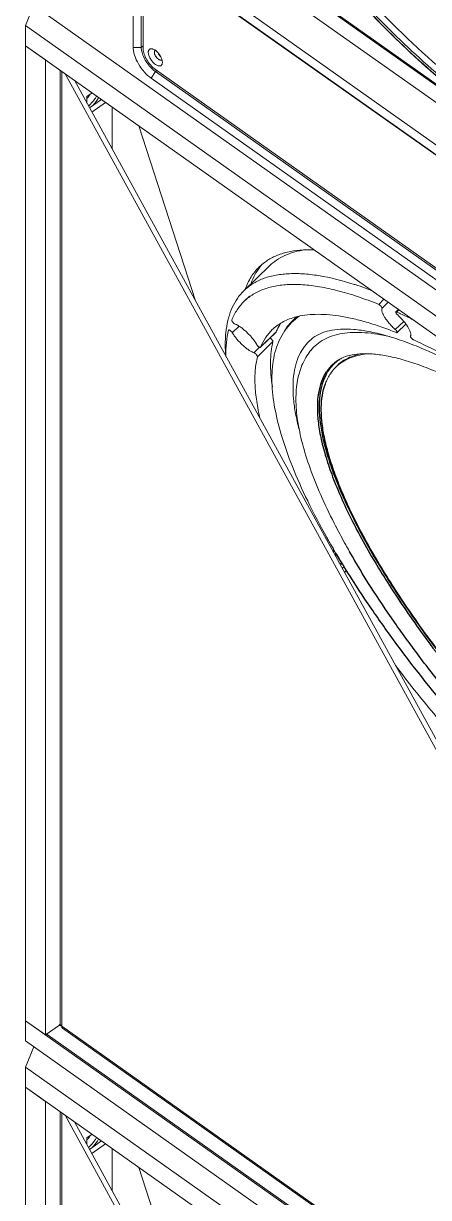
# Model space of a CAD drawing. Header units: millimetres. Extents: x 0 to 9253, y 0 to 2730.
# Drawn here: x 8467.5 to 8609.7, y 1284.4 to 1696.5 of the extents above; entities that cross this region are included whole.
import ezdxf

# ---------------------------------------------------------------- set-up
doc = ezdxf.new("R2010")
doc.units = ezdxf.units.MM
doc.layers.get('0').update_dxf_attribs({"lineweight": 13})
doc.layers.add('INTFCLR_5745', color=7, linetype='Continuous')
doc.layers.add('INTFCLR_5745_1_1', color=7, linetype='Continuous')

msp = doc.modelspace()

# ---------------------------------------------------------------- linework, layer by layer
at = {"color": 7, "linetype": 'Continuous'}
for p, q in [((8799.8, 1536.23), (8475.24, 1765.73)), ((8795.21, 1545.48), (8488.32, 1762.48)), ((8488.68, 1762.73), (8795.56, 1545.73)), ((8790.61, 1527.9), (8467.46, 1756.4)), ((8506, 1688.14), (8506, 1719.25)), ((8508.83, 1688.14), (8508.83, 1719.25)), ((8509.54, 1687.64), (8509.54, 1718.75)), ((8512.36, 1721.12), (8745.71, 1556.12)), ((8513.78, 1720), (8746.87, 1555.17)), ((8790.61, 1476.99), (8467.46, 1705.49)), ((8471.1, 1702.92), (8468.17, 1695.8)), ((8468.17, 1695.8), (8468.17, 1688.73)), ((8468.17, 1695.8), (8789.9, 1468.3)), ((8468.17, 1688.73), (8789.9, 1461.23)), ((8468.17, 1688.73), (8789.9, 1461.23)), ((8468.17, 1339.41), (8468.17, 1688.72)), ((8468.17, 1688.72), (8475.24, 1683.73)), ((8468.17, 1688.72), (8468.17, 1339.41)), ((8468.17, 1339.41), (8468.17, 1688.72)), ((8506, 1688.14), (8508.83, 1688.14)), ((8508.83, 1688.14), (8509.54, 1688.64)), ((8475.24, 1341.48), (8475.24, 1683.73)), ((8475.24, 1683.73), (8475.24, 1341.48)), ((8475.24, 1341.48), (8475.24, 1683.72)), ((8480.31, 1680.14), (8480.31, 1345.52)), ((8480.31, 1680.14), (8480.31, 1345.52)), ((8480.31, 1680.14), (8480.31, 1345.52)), ((8480.9, 1679.73), (8480.9, 1344.52)), ((8480.9, 1679.73), (8480.9, 1344.52)), ((8480.9, 1679.72), (8480.9, 1344.52)), ((8482.14, 1678.85), (8782.83, 1131.02)), ((8482.14, 1678.85), (8782.83, 1131.02)), ((8482.14, 1678.85), (8782.83, 1131.02)), ((8512.36, 1677.28), (8513.78, 1679.69)), ((8747.12, 1515.4), (8513.78, 1680.4)), ((8513.78, 1679.69), (8514.28, 1680.04)), ((8747.12, 1514.69), (8513.78, 1679.69)), ((8782.83, 1134.6), (8485.35, 1676.58)), ((8782.83, 1134.6), (8485.35, 1676.58)), ((8782.83, 1134.6), (8485.35, 1676.58)), ((8745.71, 1512.28), (8512.36, 1677.28)), ((8491.54, 1672.2), (8489.74, 1670.92)), ((8489.74, 1670.92), (8489.74, 1668.58)), ((8490.68, 1666.87), (8494.88, 1669.84)), ((8491.47, 1665.43), (8496.29, 1668.84)), ((8498.58, 1652.48), (8498.58, 1667.23)), ((8507.99, 1660.57), (8527.86, 1599.14)), ((8553.86, 1611.43), (8544.9, 1602.74)), ((8546.81, 1600.77), (8545, 1599.01)), ((8594.05, 1599.72), (8592.22, 1597.94)), ((8595.56, 1598.65), (8593.39, 1596.54)), ((8599.13, 1596.12), (8598.26, 1595.27)), ((8599.31, 1596), (8598.53, 1595.25)), ((8562.83, 1593.04), (8562.81, 1593.02)), ((8562.85, 1593.01), (8562.83, 1592.99)), ((8562.97, 1592.74), (8563, 1592.76)), ((8562.97, 1592.74), (8563, 1592.76)), ((8563.02, 1592.78), (8563, 1592.76)), ((8563.02, 1592.78), (8563, 1592.76)), ((8601.03, 1591.97), (8598.06, 1589.1)), ((8601.79, 1591), (8598.71, 1588)), ((8538.67, 1589.09), (8538.68, 1589.15)), ((8538.69, 1589.08), (8538.7, 1589.13)), ((8543.2, 1590.28), (8540.82, 1587.97)), ((8556.15, 1588.16), (8550.68, 1582.85)), ((8556.17, 1588.19), (8550.7, 1582.88)), ((8556.15, 1588.16), (8556.17, 1588.19)), ((8603.38, 1586.81), (8603.39, 1586.83)), ((8550.41, 1582.87), (8548.42, 1580.93)), ((8555.09, 1584.85), (8549.62, 1579.54)), ((8550.7, 1582.88), (8550.68, 1582.85)), ((8569.14, 1586.15), (8569.14, 1586.15)), ((8568.34, 1581.73), (8568.3, 1581.68)), ((8568.34, 1581.73), (8568.32, 1581.71)), ((8576.83, 1577.56), (8576.82, 1577.55)), ((8577.86, 1576.69), (8577.83, 1576.66)), ((8577.86, 1576.69), (8577.83, 1576.66)), ((8577.27, 1519.8), (8577.22, 1519.91)), ((8577.28, 1519.79), (8577.23, 1519.9)), ((8574.21, 1515.79), (8574.06, 1516.05)), ((8574.2, 1515.8), (8574.06, 1516.05)), ((8574.42, 1515.41), (8574.2, 1515.8)), ((8574.64, 1515.02), (8574.42, 1515.41)), ((8576.49, 1511.91), (8575.99, 1511.43)), ((8576.69, 1511.56), (8576.19, 1511.08)), ((8577.2, 1510.37), (8576.86, 1510.04)), ((8576.86, 1510.04), (8577.62, 1509.71)), ((8582.1, 1510.95), (8581.87, 1511.34)), ((8579.62, 1506.59), (8579.34, 1506.7)), ((8580.09, 1505.89), (8579.4, 1505.22)), ((8579.55, 1506.62), (8579.42, 1506.82)), ((8579.61, 1506.59), (8579.49, 1506.79)), ((8580.94, 1504.53), (8580.18, 1503.8)), ((8789.9, 1118.98), (8468.17, 1346.48)), ((8475.24, 1341.48), (8468.17, 1346.48)), ((8789.9, 1118.98), (8468.17, 1346.48)), ((8468.17, 1346.48), (8789.9, 1118.98)), ((8480.45, 1345.16), (8475.24, 1341.48)), ((8475.24, 1341.48), (8480.45, 1345.16)), ((8475.24, 1341.48), (8480.45, 1345.16)), ((8480.02, 1345.11), (8480.54, 1344.73)), ((8480.02, 1345.1), (8480.54, 1344.73)), ((8480.54, 1344.73), (8480.19, 1344.98)), ((8480.9, 1344.52), (8782.83, 1131.02)), ((8480.9, 1344.52), (8782.83, 1131.02)), ((8480.9, 1344.52), (8782.83, 1131.02)), ((8481.16, 1343.89), (8782.83, 1130.58)), ((8481.16, 1343.89), (8782.83, 1130.57)), ((8481.16, 1343.89), (8782.83, 1130.58)), ((8468.17, 1339.41), (8789.9, 1111.91)), ((8789.9, 1111.91), (8468.17, 1339.41)), ((8789.9, 1111.91), (8468.17, 1339.41)), ((8475.81, 1341.88), (8475.24, 1341.48)), ((8475.81, 1341.65), (8782.27, 1124.95)), ((8468.17, 1330.22), (8471.1, 1337.34)), ((8468.17, 1323.15), (8468.17, 1330.22)), ((8789.9, 1102.72), (8468.17, 1330.22)), ((8468.17, 1323.15), (8468.17, 973.84)), ((8468.17, 1323.15), (8475.24, 1318.15)), ((8468.17, 1323.15), (8789.9, 1095.65)), ((8475.24, 975.91), (8475.24, 1318.15)), ((8480.31, 1314.56), (8480.31, 979.94)), ((8480.9, 1314.15), (8480.9, 978.94)), ((8482.14, 1313.27), (8782.83, 765.44)), ((8782.83, 769.02), (8485.35, 1311)), ((8489.74, 1305.34), (8491.54, 1306.62)), ((8489.74, 1303), (8489.74, 1305.34)), ((8494.88, 1304.26), (8490.68, 1301.29)), ((8496.29, 1303.26), (8491.47, 1299.85)), ((8498.58, 1301.65), (8498.58, 1286.9)), ((8527.86, 1233.56), (8507.99, 1294.99))]:
    msp.add_line(p, q, dxfattribs=at)
for centre, radius, start, end in [((8519.81, 1688.15), 10.4, 229.9962, 232.1447), ((8519.26, 1687.44), 9.49, 232.136, 234.7128), ((8485.78, 1674.64), 5.91, 318.1631, 330.9458), ((8481.25, 1677.87), 14.59, 329.413, 329.8949), ((8565.34, 1599.64), 18.72, 139.5398, 142.8312), ((8542.67, 1477.27), 134.1, 69.696, 70.0492), ((8557.82, 1585.71), 18.47, 124.6697, 125.9877), ((8541.82, 1474.96), 136.56, 69.5282, 69.6966), ((8573.5, 1580.58), 16.41, 130.6838, 132.0396), ((8569.09, 1570.94), 23.35, 105.5499, 106.1116), ((8573.6, 1580.45), 16.57, 126.807, 130.5904), ((8573.21, 1584.57), 34.83, 172.5337, 172.9541), ((8538.89, 1577.89), 12.06, 29.7342, 31.8041), ((8550.88, 1584.74), 1.74, 209.7469, 211.7914), ((8595.66, 1584.3), 57.32, 183.9751, 184.688), ((8586.6, 1565.85), 15.27, 144.953, 146.7436), ((8587.51, 1565.94), 15.6, 147.1788, 148.9444), ((8587.77, 1565.78), 15.91, 148.9438, 150.4029), ((8587.87, 1565.15), 15.16, 144.8415, 147.4807), ((8822.52, 1655.98), 285.15, 209.6254, 209.9998), ((8832.23, 1661.6), 296.37, 210.0027, 210.5921), ((8877.92, 1698.26), 354.61, 211.7961, 211.9471), ((8885.34, 1702.9), 363.36, 211.9487, 212.3871), ((8843.15, 1668.06), 309.06, 210.5936, 211.1195), ((8850.73, 1672.64), 317.92, 211.1193, 211.4398), ((8892.39, 1707.36), 371.71, 212.3869, 212.6518), ((8485.78, 1309.06), 5.91, 318.1631, 330.9458)]:
    msp.add_arc(centre, radius, start, end, dxfattribs=at)
for points, knots in [([(8575.96, 1715.41), (8582.02, 1707.98), (8595.17, 1693.51), (8617.25, 1673.51), (8641.85, 1655), (8659.52, 1643.92), (8668.69, 1638.66)], [0, 0, 0, 0, 0.237758, 0.483668, 0.737814, 1, 1, 1, 1]), ([(8617.99, 1673.6), (8610.22, 1679.99), (8595.5, 1693.26), (8582.15, 1707.91), (8576, 1715.44)], [0, 0, 0, 0, 0.508577, 1, 1, 1, 1]), ([(8669.16, 1639.45), (8660, 1644.66), (8642.37, 1655.64), (8617.81, 1674.06), (8595.74, 1694.02), (8582.61, 1708.48), (8576.54, 1715.91)], [0, 0, 0, 0, 0.261657, 0.515587, 0.761654, 1, 1, 1, 1]), ([(8585.1, 1709.06), (8587.89, 1705.93), (8599.56, 1693.38), (8612.32, 1681.85), (8622.41, 1673.75)], [0, 0, 0, 0, 0.244822, 1, 1, 1, 1]), ([(8506, 1688.14), (8506, 1687.7), (8506.1, 1686.75), (8506.61, 1684.76), (8507.8, 1682.21), (8509.79, 1679.47), (8511.47, 1677.91), (8512.36, 1677.28)], [0, 0, 0, 0, 0.102849, 0.218177, 0.475683, 0.746474, 1, 1, 1, 1]), ([(8508.83, 1688.14), (8508.83, 1688.03), (8508.84, 1687.56), (8508.92, 1687.09), (8509, 1686.74)], [0, 0, 0, 0, 0.234291, 1, 1, 1, 1]), ([(8509, 1686.74), (8509.13, 1686.14), (8509.55, 1684.92), (8510.48, 1683.19), (8511.68, 1681.57), (8512.63, 1680.61), (8513.13, 1680.19)], [0, 0, 0, 0, 0.233344, 0.488483, 0.749564, 1, 1, 1, 1]), ([(8513.78, 1680.4), (8513.18, 1680.82), (8512.07, 1681.86), (8510.74, 1683.69), (8509.94, 1685.38), (8509.6, 1686.71), (8509.54, 1687.34), (8509.54, 1687.64)], [0, 0, 0, 0, 0.253526, 0.524317, 0.781823, 0.897151, 1, 1, 1, 1]), ([(8512.95, 1687.56), (8512.84, 1687.6), (8512.62, 1687.66), (8512.3, 1687.68), (8512, 1687.63), (8511.75, 1687.51), (8511.55, 1687.31), (8511.4, 1687.05), (8511.32, 1686.74), (8511.3, 1686.51), (8511.3, 1686.39)], [0, 0, 0, 0, 0.14495, 0.274135, 0.390669, 0.49998, 0.609256, 0.725849, 0.855287, 1, 1, 1, 1]), ([(8511.3, 1686.39), (8511.3, 1686.02), (8511.47, 1685.23), (8512, 1684.09), (8512.78, 1683.02), (8513.43, 1682.41), (8513.78, 1682.17)], [0, 0, 0, 0, 0.217692, 0.475355, 0.7463, 1, 1, 1, 1]), ([(8513.78, 1687.11), (8513.71, 1687.16), (8513.45, 1687.34), (8513.17, 1687.48), (8512.95, 1687.56)], [0, 0, 0, 0, 0.268305, 1, 1, 1, 1]), ([(8513.44, 1686.6), (8513.44, 1686.58), (8513.43, 1686.51), (8513.43, 1686.44), (8513.43, 1686.39)], [0, 0, 0, 0, 0.239748, 1, 1, 1, 1]), ([(8513.43, 1686.39), (8513.43, 1686.18), (8513.52, 1685.73), (8513.82, 1685.07), (8514.27, 1684.46), (8514.64, 1684.12), (8514.84, 1683.98)], [0, 0, 0, 0, 0.217686, 0.475354, 0.746305, 1, 1, 1, 1]), ([(8513.49, 1686.78), (8513.49, 1686.76), (8513.47, 1686.71), (8513.45, 1686.65), (8513.44, 1686.6)], [0, 0, 0, 0, 0.239653, 1, 1, 1, 1]), ([(8513.68, 1687.02), (8513.66, 1687.01), (8513.58, 1686.94), (8513.52, 1686.85), (8513.49, 1686.78)], [0, 0, 0, 0, 0.241395, 1, 1, 1, 1]), ([(8516.25, 1682.89), (8516.25, 1683.26), (8516.09, 1684.05), (8515.55, 1685.19), (8514.78, 1686.26), (8514.13, 1686.87), (8513.78, 1687.11)], [0, 0, 0, 0, 0.217692, 0.475355, 0.7463, 1, 1, 1, 1]), ([(8515.65, 1684.93), (8515.44, 1685.11), (8515.06, 1685.55), (8514.78, 1686.04), (8514.67, 1686.31)], [0, 0, 0, 0, 0.500036, 1, 1, 1, 1]), ([(8513.78, 1682.17), (8513.93, 1682.06), (8514.24, 1681.87), (8514.7, 1681.67), (8515.13, 1681.59), (8515.52, 1681.63), (8515.85, 1681.79), (8516.09, 1682.08), (8516.23, 1682.46), (8516.25, 1682.74), (8516.25, 1682.89)], [0, 0, 0, 0, 0.165275, 0.312003, 0.439056, 0.549496, 0.65067, 0.753357, 0.867921, 1, 1, 1, 1]), ([(8514.84, 1683.98), (8514.94, 1683.9), (8515.15, 1683.78), (8515.47, 1683.66), (8515.76, 1683.65), (8515.93, 1683.71), (8515.99, 1683.76)], [0, 0, 0, 0, 0.312078, 0.579925, 0.804193, 1, 1, 1, 1]), ([(8489.74, 1670.26), (8489.78, 1670.29), (8489.93, 1670.43), (8490.08, 1670.58), (8490.19, 1670.7)], [0, 0, 0, 0, 0.244552, 1, 1, 1, 1]), ([(8493.17, 1671.05), (8492.97, 1670.72), (8492.16, 1669.44), (8491.16, 1668.28), (8490.31, 1667.53)], [0, 0, 0, 0, 0.253831, 1, 1, 1, 1]), ([(8491.32, 1667.3), (8491.55, 1667.53), (8492.49, 1668.49), (8493.3, 1669.58), (8493.81, 1670.45)], [0, 0, 0, 0, 0.244348, 1, 1, 1, 1]), ([(8569.48, 1617.1), (8567.84, 1617.15), (8564.71, 1617.08), (8560.24, 1616.39), (8556.25, 1615.12), (8553.88, 1613.86), (8552.8, 1613.13)], [0, 0, 0, 0, 0.281899, 0.539396, 0.776824, 1, 1, 1, 1]), ([(8566.32, 1617.08), (8563.92, 1616.74), (8560.43, 1615.82), (8556.36, 1613.58), (8554.64, 1612.19), (8553.86, 1611.43)], [0, 0, 0, 0, 0.524286, 0.765474, 1, 1, 1, 1]), ([(8552.8, 1613.13), (8552.57, 1612.98), (8551.67, 1612.34), (8550.83, 1611.63), (8550.24, 1611.06)], [0, 0, 0, 0, 0.251702, 1, 1, 1, 1]), ([(8544.9, 1602.74), (8545.82, 1603.63), (8547.91, 1605.26), (8551.56, 1607.06), (8555.75, 1608.23), (8560.44, 1608.79), (8565.62, 1608.73), (8573.5, 1607.81), (8579.55, 1606.25), (8583.67, 1604.94)], [0, 0, 0, 0, 0.094919, 0.193573, 0.299241, 0.41451, 0.541234, 0.68066, 1, 1, 1, 1]), ([(8550.24, 1611.06), (8549.16, 1610.01), (8547.21, 1607.57), (8545.88, 1604.75), (8545.35, 1603.26)], [0, 0, 0, 0, 0.48733, 1, 1, 1, 1]), ([(8547.4, 1605.25), (8547.77, 1606.29), (8548.63, 1608.27), (8549.79, 1610.1), (8550.43, 1610.94)], [0, 0, 0, 0, 0.511075, 1, 1, 1, 1]), ([(8547.31, 1600.9), (8547.88, 1601.29), (8549.06, 1602.02), (8551.67, 1603.26), (8555.35, 1604.37), (8560.26, 1604.98), (8565.7, 1604.91), (8571.67, 1604.16), (8578.13, 1602.75), (8585.07, 1600.67), (8589.79, 1598.92), (8592.22, 1597.94)], [0, 0, 0, 0, 0.044153, 0.089491, 0.185252, 0.290175, 0.406226, 0.534682, 0.676286, 0.831381, 1, 1, 1, 1]), ([(8583.67, 1604.94), (8584.06, 1604.82), (8585.66, 1604.31), (8587.24, 1603.76), (8588.43, 1603.32)], [0, 0, 0, 0, 0.244949, 1, 1, 1, 1]), ([(8538.68, 1589.15), (8538.86, 1590.53), (8539.38, 1593.17), (8540.69, 1596.86), (8542.5, 1600.08), (8544.05, 1601.92), (8544.9, 1602.74)], [0, 0, 0, 0, 0.274357, 0.528525, 0.768106, 1, 1, 1, 1]), ([(8540.62, 1592.41), (8541.13, 1593.66), (8542.06, 1595.46), (8543.65, 1597.6), (8544.54, 1598.56), (8545, 1599.01)], [0, 0, 0, 0, 0.509769, 0.756185, 1, 1, 1, 1]), ([(8545, 1599.01), (8545.15, 1599.16), (8545.78, 1599.74), (8546.44, 1600.28), (8546.96, 1600.66)], [0, 0, 0, 0, 0.249355, 1, 1, 1, 1]), ([(8592.22, 1597.94), (8592.26, 1597.93), (8592.35, 1597.88), (8592.54, 1597.76), (8592.78, 1597.56), (8593.04, 1597.29), (8593.19, 1597.09), (8593.26, 1596.98)], [0, 0, 0, 0, 0.095209, 0.207449, 0.467573, 0.744899, 1, 1, 1, 1]), ([(8593.26, 1596.98), (8593.29, 1596.94), (8593.33, 1596.85), (8593.38, 1596.73), (8593.41, 1596.63), (8593.4, 1596.56), (8593.39, 1596.54)], [0, 0, 0, 0, 0.339567, 0.621162, 0.839224, 1, 1, 1, 1]), ([(8593.39, 1596.54), (8593.31, 1596.38), (8593.28, 1596.08), (8593.33, 1595.66), (8593.42, 1595.29), (8593.57, 1594.87), (8593.85, 1594.24), (8594.11, 1593.77), (8594.31, 1593.45)], [0, 0, 0, 0, 0.160693, 0.262044, 0.379064, 0.512019, 0.660524, 1, 1, 1, 1]), ([(8598.89, 1594.2), (8598.79, 1594.29), (8598.61, 1594.47), (8598.42, 1594.72), (8598.3, 1594.92), (8598.25, 1595.04), (8598.22, 1595.14), (8598.23, 1595.2), (8598.23, 1595.23)], [0, 0, 0, 0, 0.320867, 0.618842, 0.745909, 0.852673, 0.937048, 1, 1, 1, 1]), ([(8598.23, 1595.23), (8598.23, 1595.23), (8598.24, 1595.25), (8598.25, 1595.26), (8598.26, 1595.27)], [0, 0, 0, 0, 0.263043, 1, 1, 1, 1]), ([(8598.26, 1595.27), (8598.27, 1595.28), (8598.31, 1595.3), (8598.37, 1595.3), (8598.45, 1595.29), (8598.51, 1595.27), (8598.53, 1595.25)], [0, 0, 0, 0, 0.176279, 0.390789, 0.663874, 1, 1, 1, 1]), ([(8598.53, 1595.25), (8598.99, 1595.05), (8600.83, 1594.21), (8602.66, 1593.34), (8604.03, 1592.67)], [0, 0, 0, 0, 0.245634, 1, 1, 1, 1]), ([(8540.75, 1591.97), (8540.7, 1592.05), (8540.64, 1592.17), (8540.6, 1592.32), (8540.61, 1592.38), (8540.62, 1592.41)], [0, 0, 0, 0, 0.616807, 0.836604, 1, 1, 1, 1]), ([(8541.8, 1591), (8541.76, 1591.02), (8541.67, 1591.06), (8541.48, 1591.18), (8541.24, 1591.38), (8540.97, 1591.66), (8540.82, 1591.87), (8540.75, 1591.97)], [0, 0, 0, 0, 0.093807, 0.205196, 0.465145, 0.743616, 1, 1, 1, 1]), ([(8549.14, 1584.24), (8548.93, 1584.6), (8548.44, 1585.31), (8547.61, 1586.35), (8546.68, 1587.39), (8545.68, 1588.36), (8544.66, 1589.24), (8543.66, 1589.99), (8542.72, 1590.59), (8542.1, 1590.89), (8541.8, 1591)], [0, 0, 0, 0, 0.122979, 0.256397, 0.39542, 0.534915, 0.669721, 0.79493, 0.906178, 1, 1, 1, 1]), ([(8574.06, 1516.05), (8571.68, 1520.27), (8567.34, 1528.48), (8561.92, 1540.57), (8557.92, 1551.81), (8555.41, 1562.13), (8554.45, 1571.49), (8555.07, 1578.68), (8556.58, 1583.77), (8558.19, 1587.18), (8560.3, 1590.23), (8562.04, 1591.96), (8562.97, 1592.74)], [0, 0, 0, 0, 0.175829, 0.336043, 0.479917, 0.607485, 0.719878, 0.819751, 0.866394, 0.911618, 0.955933, 1, 1, 1, 1]), ([(8562.61, 1593.38), (8561.85, 1593.15), (8560.37, 1592.64), (8558.29, 1591.64), (8556.4, 1590.43), (8555.28, 1589.47), (8554.75, 1588.96)], [0, 0, 0, 0, 0.262508, 0.514473, 0.759116, 1, 1, 1, 1]), ([(8556.17, 1588.19), (8556.29, 1588.47), (8556.75, 1589.54), (8557.32, 1590.56), (8557.79, 1591.29)], [0, 0, 0, 0, 0.255431, 1, 1, 1, 1]), ([(8562.51, 1592.76), (8561.84, 1592.16), (8560.59, 1590.83), (8559.58, 1589.3), (8559.12, 1588.5)], [0, 0, 0, 0, 0.495272, 1, 1, 1, 1]), ([(8598.47, 1588.01), (8596.67, 1588.73), (8593.15, 1590.05), (8587.96, 1591.72), (8583.04, 1593), (8578.4, 1593.89), (8574.05, 1594.39), (8568.87, 1594.53), (8565.13, 1594.08), (8562.83, 1593.44)], [0, 0, 0, 0, 0.158852, 0.307718, 0.446555, 0.575478, 0.694738, 0.80479, 1, 1, 1, 1]), ([(8564.52, 1593.89), (8564.39, 1593.8), (8563.87, 1593.46), (8563.38, 1593.08), (8563.02, 1592.78)], [0, 0, 0, 0, 0.251413, 1, 1, 1, 1]), ([(8594.31, 1593.45), (8594.54, 1593.08), (8595.07, 1592.32), (8595.96, 1591.21), (8596.97, 1590.12), (8597.69, 1589.43), (8598.06, 1589.1)], [0, 0, 0, 0, 0.230243, 0.480631, 0.740853, 1, 1, 1, 1]), ([(8603.46, 1586.99), (8603.51, 1587.16), (8603.52, 1587.47), (8603.45, 1587.9), (8603.29, 1588.44), (8602.96, 1589.18), (8602.41, 1590.14), (8601.69, 1591.16), (8600.85, 1592.2), (8599.91, 1593.23), (8599.23, 1593.88), (8598.89, 1594.2)], [0, 0, 0, 0, 0.062954, 0.102342, 0.147375, 0.254099, 0.381092, 0.524445, 0.679182, 0.839678, 1, 1, 1, 1]), ([(8538.48, 1580.32), (8538.42, 1581.08), (8538.28, 1583.91), (8538.38, 1586.77), (8538.64, 1588.84)], [0, 0, 0, 0, 0.265123, 1, 1, 1, 1]), ([(8538.55, 1579.63), (8538.52, 1581.26), (8538.63, 1584.38), (8539.13, 1587.47), (8539.49, 1588.92)], [0, 0, 0, 0, 0.522982, 1, 1, 1, 1]), ([(8539.49, 1588.92), (8539.49, 1588.92), (8539.5, 1588.94), (8539.51, 1588.96), (8539.52, 1588.97)], [0, 0, 0, 0, 0.267366, 1, 1, 1, 1]), ([(8539.52, 1588.97), (8539.53, 1588.98), (8539.57, 1589), (8539.64, 1589), (8539.73, 1588.98), (8539.83, 1588.93), (8539.95, 1588.87), (8540.11, 1588.75), (8540.24, 1588.65), (8540.32, 1588.57)], [0, 0, 0, 0, 0.059225, 0.133026, 0.228376, 0.346658, 0.486381, 0.644673, 1, 1, 1, 1]), ([(8540.32, 1588.57), (8540.42, 1588.48), (8540.6, 1588.29), (8540.76, 1588.08), (8540.82, 1587.97)], [0, 0, 0, 0, 0.524995, 1, 1, 1, 1]), ([(8540.82, 1587.97), (8541.03, 1587.61), (8541.51, 1586.88), (8542.34, 1585.81), (8543.28, 1584.74), (8543.97, 1584.06), (8544.32, 1583.73)], [0, 0, 0, 0, 0.226469, 0.475071, 0.73632, 1, 1, 1, 1]), ([(8554.75, 1588.96), (8554.32, 1588.54), (8553.51, 1587.66), (8552.04, 1585.69), (8551.18, 1584.04), (8550.7, 1582.88)], [0, 0, 0, 0, 0.243896, 0.490359, 1, 1, 1, 1]), ([(8596.63, 1586.46), (8595.04, 1586.85), (8591.94, 1587.49), (8587.44, 1588.05), (8583.29, 1588.16), (8579.49, 1587.81), (8576.08, 1586.99), (8573.05, 1585.72), (8570.43, 1583.98), (8568.98, 1582.52), (8568.34, 1581.73)], [0, 0, 0, 0, 0.163292, 0.313026, 0.449893, 0.574997, 0.689966, 0.797088, 0.899287, 1, 1, 1, 1]), ([(8569.14, 1586.17), (8570.81, 1587.42), (8574.1, 1588.72), (8579.02, 1589.32), (8583.67, 1589.21), (8588.97, 1588.45), (8594.86, 1587.04), (8601.29, 1584.97), (8605.7, 1583.22), (8607.98, 1582.25)], [0, 0, 0, 0, 0.155132, 0.252674, 0.367152, 0.499173, 0.648835, 0.815893, 1, 1, 1, 1]), ([(8598.06, 1589.1), (8598.17, 1589), (8598.36, 1588.8), (8598.53, 1588.59), (8598.6, 1588.47)], [0, 0, 0, 0, 0.519421, 1, 1, 1, 1]), ([(8598.71, 1588), (8598.7, 1587.99), (8598.67, 1587.98), (8598.61, 1587.97), (8598.54, 1587.98), (8598.49, 1588), (8598.47, 1588.01)], [0, 0, 0, 0, 0.18259, 0.399426, 0.670136, 1, 1, 1, 1]), ([(8598.6, 1588.47), (8598.63, 1588.42), (8598.67, 1588.35), (8598.71, 1588.25), (8598.75, 1588.15), (8598.75, 1588.05), (8598.71, 1588)], [0, 0, 0, 0, 0.359516, 0.513352, 0.647861, 1, 1, 1, 1]), ([(8604.52, 1585.43), (8604.45, 1585.46), (8604.31, 1585.54), (8604.04, 1585.76), (8603.78, 1586.02), (8603.56, 1586.3), (8603.44, 1586.5), (8603.37, 1586.66), (8603.36, 1586.77), (8603.38, 1586.81)], [0, 0, 0, 0, 0.117114, 0.257798, 0.567415, 0.713227, 0.838289, 0.934646, 1, 1, 1, 1]), ([(8603.39, 1586.83), (8603.39, 1586.84), (8603.42, 1586.89), (8603.44, 1586.95), (8603.46, 1586.99)], [0, 0, 0, 0, 0.243098, 1, 1, 1, 1]), ([(8544.32, 1583.73), (8544.68, 1583.4), (8545.38, 1582.78), (8546.45, 1581.97), (8547.45, 1581.35), (8548.11, 1581.04), (8548.42, 1580.93)], [0, 0, 0, 0, 0.292313, 0.563166, 0.801845, 1, 1, 1, 1]), ([(8550.68, 1582.85), (8550.67, 1582.84), (8550.64, 1582.82), (8550.59, 1582.82), (8550.53, 1582.82), (8550.43, 1582.85), (8550.28, 1582.93), (8550.1, 1583.06), (8549.9, 1583.22), (8549.71, 1583.41), (8549.54, 1583.61), (8549.44, 1583.75), (8549.4, 1583.82)], [0, 0, 0, 0, 0.025287, 0.054653, 0.090585, 0.134087, 0.243789, 0.379781, 0.533886, 0.695854, 0.85486, 1, 1, 1, 1]), ([(8554.47, 1585.84), (8554.44, 1585.87), (8554.31, 1585.98), (8554.18, 1586.08), (8554.08, 1586.14)], [0, 0, 0, 0, 0.269537, 1, 1, 1, 1]), ([(8554.88, 1569.01), (8554.66, 1570.49), (8554.32, 1573.33), (8554.17, 1577.47), (8554.4, 1581.29), (8554.81, 1583.71), (8555.09, 1584.85)], [0, 0, 0, 0, 0.280379, 0.539529, 0.778772, 1, 1, 1, 1]), ([(8555.09, 1584.85), (8555.1, 1584.87), (8555.1, 1584.94), (8555.07, 1585.04), (8555.02, 1585.15), (8554.91, 1585.33), (8554.74, 1585.57), (8554.57, 1585.75), (8554.47, 1585.84)], [0, 0, 0, 0, 0.065121, 0.150938, 0.258001, 0.384371, 0.679714, 1, 1, 1, 1]), ([(8569.14, 1586.15), (8568.25, 1585.48), (8566.59, 1583.91), (8564.64, 1581.01), (8563.23, 1577.61), (8562.37, 1573.73), (8562.04, 1569.4), (8562.25, 1564.61), (8562.99, 1559.41), (8563.79, 1555.83), (8564.27, 1553.98)], [0, 0, 0, 0, 0.097687, 0.197211, 0.302454, 0.416626, 0.542121, 0.680574, 0.833016, 1, 1, 1, 1]), ([(8695.13, 1521.36), (8691.21, 1524.96), (8683.36, 1531.96), (8671.45, 1541.98), (8659.61, 1551.31), (8647.94, 1559.89), (8636.54, 1567.65), (8625.5, 1574.53), (8614.92, 1580.46), (8607.92, 1583.9), (8604.52, 1585.43)], [0, 0, 0, 0, 0.143339, 0.283342, 0.418983, 0.549281, 0.673321, 0.790264, 0.899365, 1, 1, 1, 1]), ([(8548.42, 1580.93), (8548.46, 1580.91), (8548.56, 1580.87), (8548.76, 1580.74), (8548.9, 1580.62), (8549, 1580.53)], [0, 0, 0, 0, 0.19819, 0.436996, 1, 1, 1, 1]), ([(8549.62, 1579.54), (8549.25, 1578.02), (8548.76, 1574.75), (8548.71, 1569.52), (8549.31, 1563.76), (8550.09, 1559.78), (8550.58, 1557.71)], [0, 0, 0, 0, 0.212698, 0.448685, 0.710617, 1, 1, 1, 1]), ([(8549, 1580.53), (8549.1, 1580.44), (8549.26, 1580.26), (8549.44, 1580.03), (8549.55, 1579.84), (8549.6, 1579.73), (8549.63, 1579.63), (8549.63, 1579.57), (8549.62, 1579.54)], [0, 0, 0, 0, 0.320286, 0.615629, 0.742, 0.849062, 0.934879, 1, 1, 1, 1]), ([(8577.22, 1519.91), (8575.52, 1523.19), (8572.42, 1529.57), (8568.54, 1538.98), (8565.65, 1547.79), (8563.79, 1555.97), (8562.99, 1563.49), (8563.34, 1570.37), (8564.98, 1576.55), (8567.05, 1580.14), (8568.3, 1581.68)], [0, 0, 0, 0, 0.169541, 0.325257, 0.466822, 0.594472, 0.709173, 0.812924, 0.908685, 1, 1, 1, 1]), ([(8576.81, 1577.57), (8578.3, 1578.77), (8581.3, 1580.03), (8585.81, 1580.65), (8590.14, 1580.59), (8595.1, 1579.91), (8600.64, 1578.61), (8606.71, 1576.66), (8610.87, 1575.01), (8613.03, 1574.09)], [0, 0, 0, 0, 0.15178, 0.248015, 0.361923, 0.494161, 0.644797, 0.813537, 1, 1, 1, 1]), ([(8579.18, 1579.03), (8578.98, 1578.91), (8578.21, 1578.42), (8577.48, 1577.86), (8576.96, 1577.4)], [0, 0, 0, 0, 0.252541, 1, 1, 1, 1]), ([(8577.68, 1576.35), (8578.38, 1576.98), (8579.94, 1578.11), (8582.64, 1579.38), (8585.68, 1580.23), (8587.85, 1580.51), (8588.98, 1580.59)], [0, 0, 0, 0, 0.229682, 0.468704, 0.723706, 1, 1, 1, 1]), ([(8585.97, 1580.56), (8584.43, 1580.25), (8582.2, 1579.55), (8579.55, 1578.07), (8578.4, 1577.17), (8577.86, 1576.69)], [0, 0, 0, 0, 0.519588, 0.762723, 1, 1, 1, 1]), ([(8607.98, 1582.25), (8612.64, 1580.27), (8622.35, 1575.51), (8637.1, 1566.86), (8652.7, 1556.35), (8663.15, 1548.49), (8668.46, 1544.29)], [0, 0, 0, 0, 0.212329, 0.452211, 0.716119, 1, 1, 1, 1]), ([(8576.82, 1577.55), (8576.56, 1577.34), (8575.55, 1576.46), (8574.67, 1575.44), (8574.09, 1574.62)], [0, 0, 0, 0, 0.249617, 1, 1, 1, 1]), ([(8576.96, 1577.4), (8576.72, 1577.18), (8575.76, 1576.27), (8574.94, 1575.23), (8574.4, 1574.39)], [0, 0, 0, 0, 0.248638, 1, 1, 1, 1]), ([(8575.47, 1573.88), (8575.63, 1574.1), (8576.3, 1574.99), (8577.06, 1575.8), (8577.68, 1576.35)], [0, 0, 0, 0, 0.252006, 1, 1, 1, 1]), ([(8752.45, 1354.32), (8750.02, 1355.38), (8745.04, 1357.71), (8734.66, 1363.2), (8721.05, 1371.55), (8704.33, 1383.4), (8687.15, 1397.11), (8669.91, 1412.35), (8653, 1428.78), (8636.81, 1446.02), (8621.72, 1463.67), (8608.07, 1481.32), (8596.18, 1498.58), (8587.73, 1512.66), (8582.11, 1523.44), (8578.61, 1530.95), (8575.72, 1538.07), (8573.46, 1544.77), (8571.85, 1551.01), (8570.88, 1556.75), (8570.57, 1561.97), (8570.92, 1566.64), (8571.95, 1570.74), (8573.13, 1573.16), (8573.83, 1574.22)], [0, 0, 0, 0, 0.026784, 0.055565, 0.118608, 0.188051, 0.262549, 0.340591, 0.420555, 0.50076, 0.579518, 0.655186, 0.726214, 0.791206, 0.821066, 0.848998, 0.874903, 0.898713, 0.920392, 0.939955, 0.957475, 0.973113, 0.987146, 1, 1, 1, 1]), ([(8752.45, 1354.33), (8750.02, 1355.38), (8745.04, 1357.71), (8734.66, 1363.2), (8721.05, 1371.55), (8704.33, 1383.41), (8687.15, 1397.11), (8669.91, 1412.35), (8653, 1428.78), (8636.81, 1446.02), (8621.72, 1463.67), (8608.07, 1481.33), (8596.18, 1498.58), (8587.73, 1512.67), (8582.11, 1523.44), (8578.61, 1530.95), (8575.72, 1538.07), (8573.46, 1544.77), (8571.85, 1551.01), (8570.88, 1556.75), (8570.57, 1561.97), (8570.92, 1566.64), (8571.95, 1570.75), (8573.13, 1573.16), (8573.83, 1574.22)], [0, 0, 0, 0, 0.026784, 0.055565, 0.118608, 0.188051, 0.262549, 0.340591, 0.420555, 0.50076, 0.579518, 0.655186, 0.726214, 0.791206, 0.821066, 0.848998, 0.874903, 0.898713, 0.920392, 0.939955, 0.957475, 0.973113, 0.987146, 1, 1, 1, 1]), ([(8752.74, 1354.97), (8750.34, 1356.01), (8745.41, 1358.32), (8735.14, 1363.75), (8721.68, 1372), (8705.14, 1383.69), (8688.14, 1397.21), (8671.07, 1412.25), (8654.31, 1428.47), (8638.24, 1445.5), (8623.22, 1462.96), (8609.6, 1480.45), (8597.68, 1497.58), (8589.17, 1511.58), (8583.47, 1522.32), (8579.89, 1529.82), (8576.9, 1536.95), (8574.53, 1543.67), (8572.79, 1549.95), (8571.69, 1555.75), (8571.22, 1561.04), (8571.41, 1565.8), (8572.25, 1570.01), (8573.3, 1572.52), (8573.94, 1573.64)], [0, 0, 0, 0, 0.026654, 0.055278, 0.117937, 0.186924, 0.260929, 0.338477, 0.417984, 0.49781, 0.576303, 0.651852, 0.722933, 0.788168, 0.818221, 0.846394, 0.872586, 0.896723, 0.918763, 0.938707, 0.956612, 0.972614, 0.986951, 1, 1, 1, 1]), ([(8752.74, 1354.97), (8750.34, 1356.01), (8745.41, 1358.32), (8735.14, 1363.74), (8721.68, 1372), (8705.14, 1383.69), (8688.14, 1397.21), (8671.07, 1412.25), (8654.31, 1428.47), (8638.24, 1445.5), (8623.22, 1462.96), (8609.6, 1480.45), (8597.68, 1497.58), (8589.17, 1511.58), (8583.47, 1522.32), (8579.89, 1529.82), (8576.9, 1536.95), (8574.53, 1543.67), (8572.79, 1549.95), (8571.69, 1555.75), (8571.22, 1561.04), (8571.41, 1565.8), (8572.25, 1570.01), (8573.3, 1572.52), (8573.94, 1573.63)], [0, 0, 0, 0, 0.026654, 0.055278, 0.117937, 0.186924, 0.260929, 0.338477, 0.417984, 0.49781, 0.576303, 0.651852, 0.722933, 0.788168, 0.818221, 0.846394, 0.872586, 0.896723, 0.918763, 0.938707, 0.956612, 0.972614, 0.986951, 1, 1, 1, 1]), ([(8573.49, 1570.05), (8573.52, 1570.13), (8573.63, 1570.43), (8573.75, 1570.73), (8573.85, 1570.95)], [0, 0, 0, 0, 0.252014, 1, 1, 1, 1]), ([(8573.85, 1570.95), (8573.94, 1571.16), (8574.3, 1571.97), (8574.73, 1572.74), (8575.08, 1573.3)], [0, 0, 0, 0, 0.254716, 1, 1, 1, 1]), ([(8752.88, 1355.33), (8750.55, 1356.32), (8745.79, 1358.51), (8735.87, 1363.67), (8722.84, 1371.53), (8706.83, 1382.7), (8690.33, 1395.64), (8673.7, 1410.07), (8657.31, 1425.68), (8641.52, 1442.13), (8626.68, 1459.07), (8613.09, 1476.11), (8601.06, 1492.9), (8592.35, 1506.69), (8586.4, 1517.33), (8582.59, 1524.81), (8579.34, 1531.97), (8576.66, 1538.76), (8574.58, 1545.15), (8573.1, 1551.09), (8572.22, 1556.58), (8571.9, 1562.88), (8572.52, 1567.41), (8573.49, 1570.05)], [0, 0, 0, 0, 0.026047, 0.054015, 0.115248, 0.182721, 0.255211, 0.331336, 0.409605, 0.488466, 0.56635, 0.641716, 0.713096, 0.77914, 0.809792, 0.838688, 0.865722, 0.890806, 0.913882, 0.934924, 0.953949, 0.971033, 1, 1, 1, 1]), ([(8752.88, 1355.33), (8750.55, 1356.32), (8745.79, 1358.52), (8735.87, 1363.67), (8722.84, 1371.53), (8706.83, 1382.7), (8690.33, 1395.64), (8673.7, 1410.07), (8657.31, 1425.68), (8641.52, 1442.14), (8626.68, 1459.07), (8613.09, 1476.12), (8601.06, 1492.9), (8592.35, 1506.69), (8586.4, 1517.33), (8582.59, 1524.81), (8579.34, 1531.97), (8576.66, 1538.76), (8574.58, 1545.15), (8573.1, 1551.1), (8572.22, 1556.58), (8571.9, 1562.88), (8572.52, 1567.42), (8573.49, 1570.05)], [0, 0, 0, 0, 0.026047, 0.054015, 0.115248, 0.182721, 0.255211, 0.331336, 0.409605, 0.488466, 0.56635, 0.641716, 0.713096, 0.77914, 0.809792, 0.838688, 0.865722, 0.890806, 0.913882, 0.934924, 0.953949, 0.971033, 1, 1, 1, 1]), ([(8581.87, 1511.34), (8581.47, 1512.06), (8579.89, 1514.85), (8578.37, 1517.68), (8577.27, 1519.8)], [0, 0, 0, 0, 0.255304, 1, 1, 1, 1]), ([(8663.55, 1410.99), (8655.23, 1418.83), (8639.21, 1434.96), (8620.66, 1456.17), (8607.06, 1473.45), (8597.8, 1486.13), (8589.47, 1498.56), (8584.43, 1506.86), (8582.1, 1510.95)], [0, 0, 0, 0, 0.265039, 0.526757, 0.653137, 0.774876, 0.890838, 1, 1, 1, 1]), ([(8663.55, 1410.99), (8655.23, 1418.83), (8639.21, 1434.96), (8620.66, 1456.17), (8607.06, 1473.45), (8597.8, 1486.14), (8589.47, 1498.56), (8584.43, 1506.86), (8582.1, 1510.95)], [0, 0, 0, 0, 0.265039, 0.526757, 0.653137, 0.774876, 0.890838, 1, 1, 1, 1]), ([(8579.34, 1506.7), (8579.26, 1506.73), (8578.9, 1506.9), (8578.55, 1507.09), (8578.29, 1507.24)], [0, 0, 0, 0, 0.229827, 1, 1, 1, 1]), ([(8758.74, 1338.77), (8755.16, 1340.29), (8747.8, 1343.77), (8736.66, 1349.88), (8725.02, 1357.05), (8712.99, 1365.23), (8700.68, 1374.34), (8683.79, 1387.81), (8667.14, 1402.51), (8650.9, 1418.23), (8634.98, 1434.58), (8616.37, 1455.5), (8599.46, 1477.07), (8587.46, 1494.2), (8582.04, 1502.64), (8579.49, 1506.81)], [0, 0, 0, 0, 0.046955, 0.098127, 0.1532, 0.211833, 0.273585, 0.337961, 0.472409, 0.541341, 0.610609, 0.74771, 0.87897, 0.941019, 1, 1, 1, 1]), ([(8758.74, 1338.77), (8755.16, 1340.3), (8747.8, 1343.77), (8736.66, 1349.88), (8725.02, 1357.06), (8712.99, 1365.24), (8700.68, 1374.34), (8683.79, 1387.81), (8667.14, 1402.51), (8650.9, 1418.23), (8634.98, 1434.58), (8616.37, 1455.5), (8599.46, 1477.07), (8587.46, 1494.2), (8582.04, 1502.64), (8579.49, 1506.81)], [0, 0, 0, 0, 0.046955, 0.098127, 0.1532, 0.211833, 0.273585, 0.337961, 0.472409, 0.541341, 0.610609, 0.74771, 0.87897, 0.941019, 1, 1, 1, 1]), ([(8598.09, 1471.17), (8602.46, 1465.44), (8611.6, 1454.02), (8626.11, 1437.3), (8641.46, 1420.93), (8652.14, 1410.36), (8657.58, 1405.18)], [0, 0, 0, 0, 0.243051, 0.493112, 0.746634, 1, 1, 1, 1]), ([(8598.09, 1471.17), (8602.46, 1465.44), (8611.6, 1454.02), (8626.11, 1437.3), (8641.46, 1420.92), (8652.14, 1410.35), (8657.58, 1405.18)], [0, 0, 0, 0, 0.243051, 0.493112, 0.746634, 1, 1, 1, 1]), ([(8598.09, 1471.17), (8602.46, 1465.44), (8611.6, 1454.02), (8626.11, 1437.3), (8641.46, 1420.93), (8652.14, 1410.36), (8657.58, 1405.18)], [0, 0, 0, 0, 0.243051, 0.493112, 0.746634, 1, 1, 1, 1]), ([(8480.31, 1345.52), (8480.31, 1345.34), (8480.43, 1344.93), (8480.73, 1344.65), (8480.9, 1344.52)], [0, 0, 0, 0, 0.471034, 1, 1, 1, 1]), ([(8480.31, 1345.52), (8480.31, 1345.33), (8480.43, 1344.93), (8480.73, 1344.64), (8480.9, 1344.52)], [0, 0, 0, 0, 0.471034, 1, 1, 1, 1]), ([(8480.31, 1345.52), (8480.31, 1345.34), (8480.43, 1344.93), (8480.73, 1344.65), (8480.9, 1344.52)], [0, 0, 0, 0, 0.471034, 1, 1, 1, 1]), ([(8480.9, 1344.52), (8480.9, 1344.4), (8480.93, 1344.16), (8481.07, 1343.95), (8481.16, 1343.89)], [0, 0, 0, 0, 0.549315, 1, 1, 1, 1]), ([(8480.9, 1344.52), (8480.9, 1344.39), (8480.93, 1344.15), (8481.07, 1343.95), (8481.16, 1343.89)], [0, 0, 0, 0, 0.549315, 1, 1, 1, 1]), ([(8480.9, 1344.52), (8480.9, 1344.4), (8480.93, 1344.16), (8481.07, 1343.95), (8481.16, 1343.89)], [0, 0, 0, 0, 0.549315, 1, 1, 1, 1]), ([(8489.74, 1304.68), (8489.78, 1304.71), (8489.93, 1304.85), (8490.08, 1305), (8490.19, 1305.12)], [0, 0, 0, 0, 0.244552, 1, 1, 1, 1]), ([(8493.17, 1305.47), (8492.97, 1305.14), (8492.16, 1303.86), (8491.16, 1302.7), (8490.31, 1301.95)], [0, 0, 0, 0, 0.253831, 1, 1, 1, 1]), ([(8491.32, 1301.72), (8491.55, 1301.95), (8492.49, 1302.91), (8493.3, 1304), (8493.81, 1304.87)], [0, 0, 0, 0, 0.244348, 1, 1, 1, 1])]:
    msp.add_open_spline(points, degree=3, knots=knots, dxfattribs=at)
for points in [[(8513.79, 1687.08), (8513.76, 1687.07), (8513.72, 1687.05), (8513.68, 1687.02)], [(8515.99, 1683.76), (8516.03, 1683.78), (8516.07, 1683.82), (8516.1, 1683.85)]]:
    msp.add_open_spline(points, degree=3, dxfattribs=at)
at = {"layer": 'INTFCLR_5745', "color": 7, "linetype": 'Continuous'}
for points, knots in [([(8573.83, 1574.22), (8573.13, 1573.16), (8571.95, 1570.75), (8570.92, 1566.64), (8570.57, 1561.97), (8570.88, 1556.75), (8571.85, 1551.01), (8573.46, 1544.77), (8575.72, 1538.07), (8578.61, 1530.95), (8582.11, 1523.44), (8587.73, 1512.67), (8596.18, 1498.58), (8608.07, 1481.33), (8621.72, 1463.67), (8636.81, 1446.02), (8653, 1428.78), (8669.91, 1412.35), (8687.15, 1397.11), (8704.33, 1383.41), (8721.05, 1371.55), (8734.66, 1363.2), (8745.04, 1357.71), (8750.02, 1355.38), (8752.45, 1354.33)], [0, 0, 0, 0, 0.012854, 0.026887, 0.042525, 0.060045, 0.079608, 0.101287, 0.125097, 0.151002, 0.178934, 0.208794, 0.273786, 0.344814, 0.420482, 0.49924, 0.579445, 0.659409, 0.737451, 0.811949, 0.881392, 0.944435, 0.973216, 1, 1, 1, 1]), ([(8573.94, 1573.64), (8573.3, 1572.52), (8572.25, 1570.01), (8571.41, 1565.8), (8571.22, 1561.04), (8571.69, 1555.75), (8572.79, 1549.95), (8574.53, 1543.67), (8576.9, 1536.95), (8579.89, 1529.82), (8583.47, 1522.32), (8589.17, 1511.58), (8597.68, 1497.58), (8609.6, 1480.45), (8623.22, 1462.96), (8638.24, 1445.5), (8654.31, 1428.47), (8671.07, 1412.25), (8688.14, 1397.21), (8705.14, 1383.69), (8721.68, 1372), (8735.14, 1363.75), (8745.41, 1358.32), (8750.34, 1356.01), (8752.74, 1354.97)], [0, 0, 0, 0, 0.013049, 0.027386, 0.043388, 0.061293, 0.081237, 0.103277, 0.127414, 0.153606, 0.181779, 0.211832, 0.277067, 0.348148, 0.423697, 0.50219, 0.582016, 0.661523, 0.739071, 0.813076, 0.882063, 0.944722, 0.973346, 1, 1, 1, 1]), ([(8663.55, 1410.99), (8655.23, 1418.83), (8639.21, 1434.96), (8620.66, 1456.17), (8607.06, 1473.45), (8597.8, 1486.14), (8589.47, 1498.56), (8584.43, 1506.86), (8582.1, 1510.95)], [0, 0, 0, 0, 0.265039, 0.526757, 0.653137, 0.774876, 0.890838, 1, 1, 1, 1]), ([(8758.74, 1338.77), (8755.16, 1340.3), (8747.8, 1343.77), (8736.66, 1349.88), (8725.02, 1357.06), (8712.99, 1365.24), (8700.68, 1374.34), (8683.79, 1387.81), (8667.14, 1402.51), (8650.9, 1418.23), (8634.98, 1434.58), (8616.37, 1455.5), (8599.46, 1477.07), (8587.46, 1494.2), (8582.04, 1502.64), (8579.49, 1506.81)], [0, 0, 0, 0, 0.046955, 0.098127, 0.1532, 0.211833, 0.273585, 0.337961, 0.472409, 0.541341, 0.610609, 0.74771, 0.87897, 0.941019, 1, 1, 1, 1])]:
    msp.add_open_spline(points, degree=3, knots=knots, dxfattribs=at)
at = {"layer": 'INTFCLR_5745_1_1', "color": 7, "linetype": 'Continuous'}
msp.add_open_spline([(8752.88, 1355.33), (8750.55, 1356.32), (8745.79, 1358.52), (8735.87, 1363.67), (8722.84, 1371.53), (8706.83, 1382.7), (8690.33, 1395.64), (8673.7, 1410.07), (8657.31, 1425.68), (8641.52, 1442.14), (8626.68, 1459.07), (8613.09, 1476.12), (8601.06, 1492.9), (8592.35, 1506.69), (8586.4, 1517.33), (8582.59, 1524.81), (8579.34, 1531.97), (8576.66, 1538.76), (8574.58, 1545.15), (8573.1, 1551.1), (8572.22, 1556.58), (8571.9, 1562.88), (8572.52, 1567.42), (8573.49, 1570.05)], degree=3, knots=[0, 0, 0, 0, 0.026047, 0.054015, 0.115248, 0.182721, 0.255211, 0.331336, 0.409605, 0.488466, 0.56635, 0.641716, 0.713096, 0.77914, 0.809792, 0.838688, 0.865722, 0.890806, 0.913882, 0.934924, 0.953949, 0.971033, 1, 1, 1, 1], dxfattribs=at)

doc.saveas('drawing.dxf')
